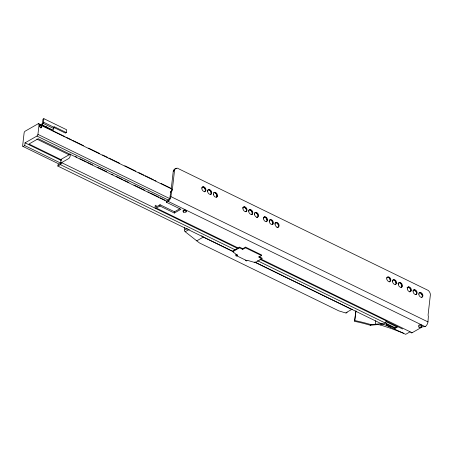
<?xml version="1.0" encoding="UTF-8"?>
<svg xmlns="http://www.w3.org/2000/svg" width="453" height="453" viewBox="0 0 453 453"><rect width="100%" height="100%" fill="white"/><g stroke="black" fill="none" stroke-linecap="round" stroke-linejoin="round"><path stroke-width="0.68" d="M24.739 145.572L25.051 142.842L36.942 136.059A1.393 0.685 -64 0 0 37.933 134.377L39.077 124.343A1.393 0.685 -64 0 0 38.352 123.641L25.108 131.206A1.393 0.685 -64 0 0 24.117 132.888L22.661 145.645A1.393 0.685 -64 0 0 23.38 146.347L24.739 145.572L60.979 163.239M42.118 125.572L43.092 123.346A1.886 0.929 -64 0 0 43.471 122.174L43.867 118.669L66.659 129.779L66.336 132.582L65.43 133.097L53.845 127.452M52.712 130.73L53.681 128.51A1.886 0.929 -64 0 0 54.06 127.338L54.139 126.636L66.336 132.582M57.848 166.07L57.99 164.807L60.64 163.216L61.11 159.348L70.402 154.043L70.192 155.877A2.293 1.127 -64 0 1 68.562 158.646L61.585 162.627A1.721 0.844 -64 0 1 60.368 164.632L57.848 166.07L233.289 251.579M155.288 205.209L155.096 206.913A2.293 1.127 -64 0 0 156.285 208.074L238.131 247.961M156.132 205.26L156.002 206.398A0.821 0.402 -64 0 0 156.427 206.811L160.051 204.739L174.496 211.778L179.852 208.72M156.285 208.074L159.909 206.002L160.051 204.739M159.909 206.002L174.354 213.04L180.9 209.303L166.455 202.264L166.602 201.002L168.21 200.084A2.458 1.206 -64 0 0 169.966 197.117L170.792 191.823A4.1 2.899 60.3 0 0 171.421 190.277L171.245 188.929L173.267 171.2A4.1 2.899 60.3 0 1 173.476 170.345A5.079 4.394 -77.5 0 1 174.269 169.428A4.1 2.899 60.3 0 1 175.566 168.743L177.27 168.12L428.385 290.503L429.076 291.336A4.1 2.899 60.3 0 1 430.339 295.158L428.142 314.439A4.1 2.899 60.3 0 0 428.368 316.398L427.966 321.902A3.935 1.931 -64 0 1 425.169 326.647L422.53 326.794L412.094 332.751A2.293 1.127 -64 0 1 411.165 332.745M166.455 202.264L168.069 201.347A3.935 1.931 -64 0 0 170.872 196.596L171.698 191.302A4.1 2.899 60.3 0 0 172.327 189.762L174.524 170.481A4.1 2.899 60.3 0 1 176.472 168.227M174.354 213.04L174.496 211.778M183.652 212.061L183.725 211.426A1.642 0.832 6.5 0 1 183.539 211.325M185.668 210.911L185.741 210.277M184.756 227.366L184.445 230.09L187.423 228.391M235.747 254.733A2.293 1.127 -64 0 0 236.936 255.894L237.587 255.52L232.74 251.664L232.814 250.996L239.563 247.145L242.774 248.708L245.543 247.128L261.596 254.948L261.517 255.617L258.748 257.196L261.959 258.759L262.032 258.097L258.822 256.528M232.74 251.664L239.49 247.808L239.563 247.145M239.49 247.808L242.7 249.376L242.774 248.708M242.7 249.376L245.469 247.791L245.543 247.128M236.936 255.894L246.885 260.741L247.536 260.367L255.209 262.615L255.282 261.947M403.453 333.193L391.936 328.765L380.526 324.994L377.762 324.591A2.441 0.747 -16.3 0 0 377.44 324.608A112.497 34.428 -16.3 0 0 370.322 325.288A93.567 47.627 6.5 0 0 355.435 321.511L354.631 321.205L355.803 310.917M354.631 321.205L356.007 310.996M354.909 320.599A95.102 48.414 6.5 0 1 371.086 324.665A114.281 34.977 -16.3 0 1 375.339 324.235L375.735 320.752M409.931 331.913L405.695 334.331L389.489 326.743L386.262 324.92L386.42 323.538M386.262 324.92L387.179 324.552L394.852 328.295L395.005 326.964M421.211 326.149L421.335 325.101M347.1 312.31L347.032 312.462A1.506 1.217 41.8 0 1 345.973 313M370.322 325.288L371.086 324.665M380.526 324.994L382.1 323.708L382.53 323.872M43.867 118.669L42.961 119.19L42.542 122.791L41.631 124.564A1.886 0.929 -64 0 0 41.342 125.271M41.212 127.327L41.716 127.038M173.267 171.2L174.524 170.481M171.421 190.277L172.327 189.762M170.792 191.823L171.698 191.302M170.532 192.117L171.438 191.602M184.45 230.441A1.478 1.042 60.3 0 0 185.181 231.738L189.348 229.36M185.181 231.738L196.761 240.843L203.318 237.1L233.765 251.936M237.666 254.852L237.01 255.226A1.518 0.747 -64 0 1 236.228 254.461M255.209 262.615L261.959 258.759M352.598 309.461A1.478 1.042 60.3 0 1 351.738 309.433L345.599 312.938L338.884 310.9L199.547 242.989L196.761 240.843M394.852 328.295L397.066 327.026M175.566 168.743L176.364 168.635M382.955 324.042L390.475 327.111M43.471 122.174L54.06 127.338M43.092 123.346L53.681 128.51M45.991 126.687L47.237 127.299M42.242 124.966L52.831 130.124M42.157 125.221L52.752 130.379M38.352 123.641L47.254 127.978M52.344 130.458L65.056 136.659M66.331 137.276L71.415 139.756M72.69 140.373L83.494 145.645M88.584 148.12L99.394 153.391M102.571 154.937L107.655 157.418M108.93 158.04L119.739 163.306M124.824 165.787L135.634 171.053M138.811 172.604L143.895 175.079M145.17 175.702L153.437 179.728M154.705 180.351L155.979 180.968M161.064 183.448L170.6 188.097M39.077 124.343L171.228 188.754M170.872 196.596L427.966 321.902M37.933 134.377L170.09 198.788M36.942 136.059L168.55 200.198M168.069 201.347L425.169 326.647M75.487 156.523L76.761 157.14M79.938 158.692L86.297 161.789M87.565 162.406L92.65 164.886M97.735 167.367L106.636 171.704M111.721 174.179L112.99 174.801M116.172 176.347L122.525 179.45M123.799 180.068L128.884 182.548M133.969 185.022L144.773 190.288M147.955 191.84L149.224 192.457M150.498 193.08L158.76 197.106M160.034 197.729L165.119 200.203M166.647 201.308L38.228 138.72L28.93 144.026L61.353 159.824M36.829 139.082L69.258 154.886M245.469 247.791L261.517 255.617M25.051 142.842L61.291 160.504M260.6 258.912L412.094 332.751M61.585 162.627L237.661 248.442M259.909 259.286L386.403 320.939A1.721 0.844 -64 0 1 385.186 322.944L382.672 324.382L254.903 262.111M386.098 320.973L402.553 328.991M385.877 321.585L397.321 327.162L395.962 327.938A1.393 0.685 -64 0 1 395.486 327.995L257.423 260.673M22.905 146.41L59.145 164.071M60.368 164.632L235.175 249.829M254.694 262.14L351.738 309.433M201.664 235.798L203.318 237.1M39.683 125.623A1.314 0.929 60.3 0 1 41.047 126.478A1.314 0.929 60.3 0 1 40.821 127.973M395.243 327.576A1.393 0.685 -64 0 1 395.243 327.236M213.601 192.882A2.582 1.823 60.3 0 1 216.358 194.099A2.582 1.823 60.3 0 1 216.341 197.236M263.436 217.446A2.582 1.823 60.3 0 1 266.432 218.505A2.582 1.823 60.3 0 1 266.177 221.8M264.626 216.794A3.647 2.576 60.3 0 1 265.492 217.378M265.883 217.768A3.647 2.576 60.3 0 1 267.094 220.277M386.686 277.519A2.582 1.823 60.3 0 1 389.784 278.748A2.582 1.823 60.3 0 1 389.161 281.981M392.468 280.333A2.582 1.823 60.3 0 1 395.458 281.392A2.582 1.823 60.3 0 1 395.209 284.688M397.887 283.623A2.582 1.823 60.3 0 1 398.045 283.363M398.481 282.989A2.582 1.823 60.3 0 1 401.341 284.382A2.582 1.823 60.3 0 1 400.984 287.502M393.657 279.682A3.647 2.576 60.3 0 1 396.126 283.165M399.433 282.496A3.647 2.576 60.3 0 1 401.936 287.009M407.032 287.746A2.582 1.823 60.3 0 1 410.225 288.584A2.582 1.823 60.3 0 1 409.705 291.992M413.011 290.345A2.582 1.823 60.3 0 1 416.001 291.404A2.582 1.823 60.3 0 1 415.746 294.699M408.419 286.879A3.647 2.576 60.3 0 1 410.939 290.888M414.195 289.694A3.647 2.576 60.3 0 1 414.642 289.948M415.061 290.277A3.647 2.576 60.3 0 1 416.55 292.638M418.787 293.159A2.582 1.823 60.3 0 1 421.664 294.048A2.582 1.823 60.3 0 1 421.76 297.355M419.523 292.332A3.647 2.576 60.3 0 1 419.976 292.513M420.418 292.768A3.647 2.576 60.3 0 1 422.445 295.99M418.759 325.769A1.642 0.832 6.5 0 1 419.637 324.858A1.642 0.832 6.5 0 1 421.681 325.322A1.642 0.832 6.5 0 1 421.437 326.381M183.255 211.081A1.642 0.832 6.5 0 1 183.822 210.079A1.642 0.832 6.5 0 1 185.928 210.385A1.642 0.832 6.5 0 1 186.019 211.477M203.001 186.761A3.647 2.576 60.3 0 1 203.442 187.021M203.867 187.344A3.647 2.576 60.3 0 1 205.469 190.243M208.776 189.581A3.647 2.576 60.3 0 1 211.279 194.088M214.105 192.214A3.647 2.576 60.3 0 1 217.055 196.908M249.858 209.603A3.647 2.576 60.3 0 1 252.361 214.116M244.082 206.783A3.647 2.576 60.3 0 1 246.585 211.296M276.624 222.683A3.647 2.576 60.3 0 1 278.68 226.942M270.843 219.869A3.647 2.576 60.3 0 1 272.814 224.597M252.429 214.144A3.647 2.576 60.3 0 1 252.519 213.674M256.081 212.672A3.647 2.576 60.3 0 1 257.989 215.362M388.323 277.123A3.647 2.576 60.3 0 1 390.231 279.812M411.047 332.593A2.293 1.127 -64 0 1 410.911 332.157M269.212 220.266A2.582 1.823 60.3 0 1 272.094 221.155A2.582 1.823 60.3 0 1 272.191 224.456M207.231 190.707A2.582 1.823 60.3 0 1 207.389 190.441M207.587 190.226A2.582 1.823 60.3 0 1 210.583 191.285A2.582 1.823 60.3 0 1 210.328 194.58M201.811 187.412A2.582 1.823 60.3 0 1 204.903 188.646A2.582 1.823 60.3 0 1 204.286 191.874M254.45 213.069A2.582 1.823 60.3 0 1 257.638 214.479A2.582 1.823 60.3 0 1 256.63 217.582M248.471 210.469A2.582 1.823 60.3 0 1 251.432 210.979A2.582 1.823 60.3 0 1 251.647 214.445M242.536 207.91A2.582 1.823 60.3 0 1 242.695 207.65M243.131 207.276A2.582 1.823 60.3 0 1 245.99 208.669A2.582 1.823 60.3 0 1 245.634 211.789M275.226 222.916A2.582 1.823 60.3 0 1 278.335 224.864A2.582 1.823 60.3 0 1 276.862 227.582M274.79 223.295A2.582 1.823 60.3 0 1 274.994 223.08M246.885 260.741A2.293 1.127 -64 0 1 245.696 260.152M375.339 324.235A114.496 35.04 -16.3 0 1 382.1 323.708M39.66 126.347A1.314 0.929 60.3 0 0 41.325 127.684A1.314 0.929 60.3 0 0 41.076 125.583A1.314 0.929 60.3 0 0 39.66 126.347M213.437 194.416A2.582 1.823 60.3 0 0 216.71 197.055A2.582 1.823 60.3 0 0 216.223 192.916A2.582 1.823 60.3 0 0 213.437 194.416M263.51 218.816A2.582 1.823 60.3 0 0 266.783 221.455A2.582 1.823 60.3 0 0 266.296 217.321A2.582 1.823 60.3 0 0 263.51 218.816M386.766 278.889A2.582 1.823 60.3 0 0 390.033 281.528A2.582 1.823 60.3 0 0 389.546 277.389A2.582 1.823 60.3 0 0 386.766 278.889M392.541 281.704A2.582 1.823 60.3 0 0 395.809 284.342A2.582 1.823 60.3 0 0 395.327 280.209A2.582 1.823 60.3 0 0 392.541 281.704M398.317 284.518A2.582 1.823 60.3 0 0 401.59 287.157A2.582 1.823 60.3 0 0 401.103 283.023A2.582 1.823 60.3 0 0 398.317 284.518M407.304 288.901A2.582 1.823 60.3 0 0 410.577 291.539A2.582 1.823 60.3 0 0 410.09 287.4A2.582 1.823 60.3 0 0 407.304 288.901M413.085 291.715A2.582 1.823 60.3 0 0 416.352 294.354A2.582 1.823 60.3 0 0 415.865 290.22A2.582 1.823 60.3 0 0 413.085 291.715M418.861 294.529A2.582 1.823 60.3 0 0 422.128 297.168A2.582 1.823 60.3 0 0 421.647 293.034A2.582 1.823 60.3 0 0 418.861 294.529M419.133 327.27A1.642 0.832 6.5 0 0 421.805 327.021A1.642 0.832 6.5 0 0 419.676 325.888A1.642 0.832 6.5 0 0 419.133 327.27M183.59 212.027A1.642 0.832 6.5 0 0 186.262 211.778A1.642 0.832 6.5 0 0 184.133 210.645A1.642 0.832 6.5 0 0 183.59 212.027M275.067 224.45A2.582 1.823 60.3 0 0 278.335 227.089A2.582 1.823 60.3 0 0 277.848 222.95A2.582 1.823 60.3 0 0 275.067 224.45M269.286 221.636A2.582 1.823 60.3 0 0 272.559 224.275A2.582 1.823 60.3 0 0 272.072 220.135A2.582 1.823 60.3 0 0 269.286 221.636M207.661 191.596A2.582 1.823 60.3 0 0 210.934 194.235A2.582 1.823 60.3 0 0 210.447 190.101A2.582 1.823 60.3 0 0 207.661 191.596M201.885 188.782A2.582 1.823 60.3 0 0 205.152 191.421A2.582 1.823 60.3 0 0 204.671 187.287A2.582 1.823 60.3 0 0 201.885 188.782M254.524 214.439A2.582 1.823 60.3 0 0 257.791 217.078A2.582 1.823 60.3 0 0 257.31 212.938A2.582 1.823 60.3 0 0 254.524 214.439M248.748 211.625A2.582 1.823 60.3 0 0 252.015 214.263A2.582 1.823 60.3 0 0 251.528 210.124A2.582 1.823 60.3 0 0 248.748 211.625M242.967 208.805A2.582 1.823 60.3 0 0 246.239 211.443A2.582 1.823 60.3 0 0 245.753 207.31A2.582 1.823 60.3 0 0 242.967 208.805"/></g></svg>
